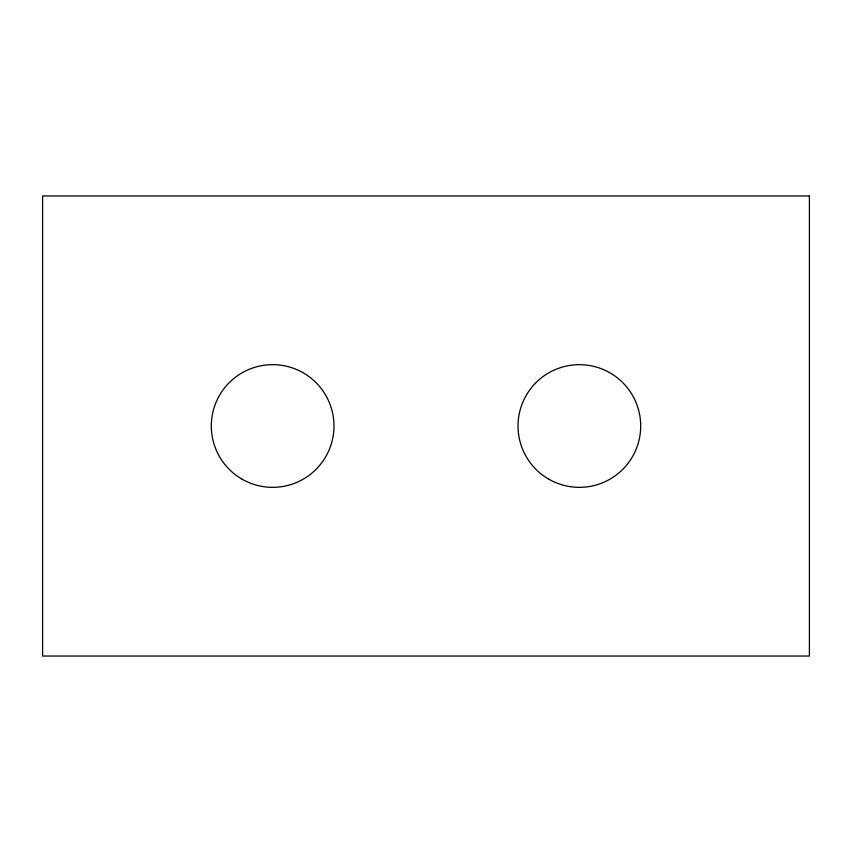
<?xml version="1.0" encoding="UTF-8"?>
<svg xmlns="http://www.w3.org/2000/svg" width="852" height="852" viewBox="0 0 852 852"><rect width="100%" height="100%" fill="white"/><g stroke="black" fill="none" stroke-linecap="round" stroke-linejoin="round"><path stroke-width="1.28" d="M809.4 195.96L42.6 195.96L42.6 656.04L809.4 656.04L809.4 195.96M548.688 479.122A61.344 61.344 0 0 0 640.704 426A61.344 61.344 0 0 0 548.688 372.878A61.344 61.344 0 0 0 548.688 479.122M241.968 479.122A61.344 61.344 0 0 0 333.984 426A61.344 61.344 0 0 0 241.968 372.878A61.344 61.344 0 0 0 241.968 479.122"/></g></svg>
